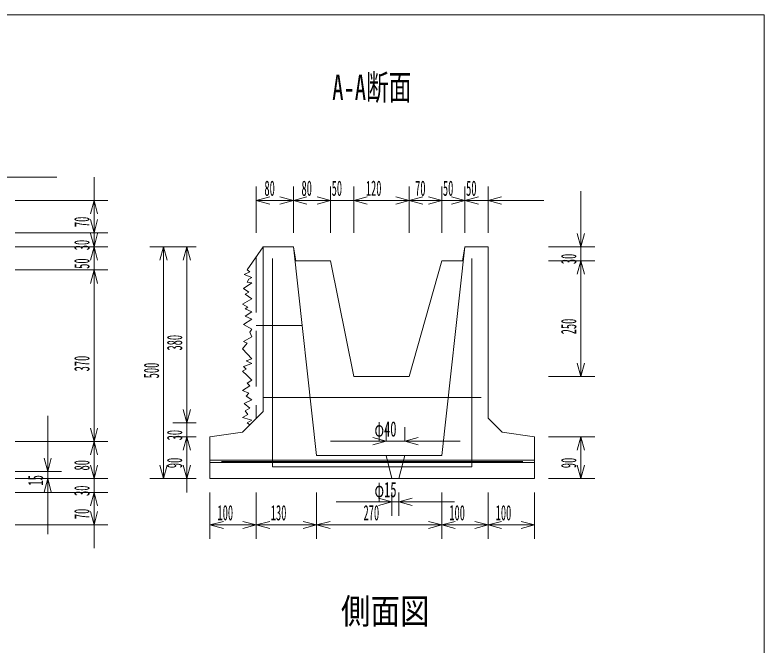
# Model space of a CAD drawing. Units: millimetres, scale not verified. Extents: x 842 to 4798, y 625 to 3475.
# Drawn here: x 3182 to 4798, y 2116 to 3475 of the extents above; entities that cross this region are included whole.
import ezdxf
from ezdxf.enums import TextEntityAlignment as Align

# ---------------------------------------------------------------- set-up
doc = ezdxf.new("R2010")
doc.units = ezdxf.units.MM
doc.header["$LTSCALE"] = 20
doc.linetypes.add('USER1', pattern=[8, 6, -2])
for name, color, linetype, lineweight in [('1', 7, 'Continuous', 18), ('10', 3, 'Continuous', 18), ('18', 7, 'Continuous', 18), ('2', 7, 'Continuous', 18)]:
    doc.layers.add(name, color=color, linetype=linetype, lineweight=lineweight)
doc.styles.add('ＭＳ ゴシック', font='')
doc.styles.get('ＭＳ ゴシック').set_extended_font_data('MS Gothic')

msp = doc.modelspace()

# ---------------------------------------------------------------- linework, layer by layer
at = {"layer": '1'}
for p, q in [((842.5, 3475), (4797.5, 3475)), ((4797.5, 3475), (4797.5, 925)), ((3272.5, 3125), (3017.5, 3125)), ((3352.5, 3125), (3352.5, 2855)), ((3702.5, 3105), (3702.5, 3005)), ((3782.5, 3105), (3782.5, 3005)), ((3782.5, 3105), (3782.5, 3005)), ((3862.5, 3105), (3862.5, 3005)), ((3862.5, 3105), (3862.5, 3005)), ((3912.5, 3105), (3912.5, 3005)), ((3912.5, 3105), (3912.5, 3005)), ((4032.5, 3105), (4032.5, 3005)), ((4032.5, 3105), (4032.5, 3005)), ((4102.5, 3105), (4102.5, 3005)), ((4102.5, 3105), (4102.5, 3005)), ((4152.5, 3105), (4152.5, 3005)), ((4152.5, 3105), (4152.5, 3005)), ((4202.5, 3105), (4202.5, 3005)), ((3352.5, 3095), (3352.5, 2805)), ((4402.5, 3095), (4402.5, 2825)), ((3382.5, 3075), (3182.5, 3075)), ((3352.5, 3075), (3344.74, 3046.02)), ((3352.5, 3075), (3352.5, 3005)), ((3352.5, 3075), (3360.26, 3046.02)), ((3702.5, 3075), (3731.48, 3082.76)), ((3782.5, 3075), (3702.5, 3075)), ((3702.5, 3075), (3731.48, 3067.24)), ((4032.5, 3075), (3742.5, 3075)), ((3782.5, 3075), (3753.52, 3082.76)), ((3782.5, 3075), (3753.52, 3067.24)), ((3782.5, 3075), (3811.48, 3082.76)), ((3862.5, 3075), (3782.5, 3075)), ((3782.5, 3075), (3811.48, 3067.24)), ((3862.5, 3075), (3833.52, 3082.76)), ((3862.5, 3075), (3833.52, 3082.76)), ((3862.5, 3075), (3833.52, 3067.24)), ((3862.5, 3075), (3833.52, 3067.24)), ((3912.5, 3075), (3941.48, 3082.76)), ((3912.5, 3075), (3941.48, 3082.76)), ((4032.5, 3075), (3912.5, 3075)), ((3912.5, 3075), (3941.48, 3067.24)), ((3912.5, 3075), (3941.48, 3067.24)), ((4272.5, 3075), (3982.5, 3075)), ((4032.5, 3075), (4003.52, 3082.76)), ((4032.5, 3075), (4003.52, 3067.24)), ((4032.5, 3075), (4061.48, 3082.76)), ((4322.5, 3075), (4032.5, 3075)), ((4102.5, 3075), (4032.5, 3075)), ((4032.5, 3075), (4061.48, 3067.24)), ((4102.5, 3075), (4073.52, 3082.76)), ((4102.5, 3075), (4073.52, 3082.76)), ((4102.5, 3075), (4073.52, 3067.24)), ((4102.5, 3075), (4073.52, 3067.24)), ((4152.5, 3075), (4123.52, 3082.76)), ((4152.5, 3075), (4123.52, 3067.24)), ((4152.5, 3075), (4181.48, 3082.76)), ((4152.5, 3075), (4181.48, 3067.24)), ((4202.5, 3075), (4231.48, 3082.76)), ((4202.5, 3075), (4231.48, 3067.24)), ((3352.5, 3005), (3344.74, 3033.98)), ((3352.5, 3005), (3344.74, 3033.98)), ((3352.5, 3005), (3360.26, 3033.98)), ((3352.5, 3005), (3360.26, 3033.98)), ((3382.5, 3005), (3182.5, 3005)), ((3382.5, 3005), (3182.5, 3005)), ((3352.5, 2975), (3344.74, 3003.98)), ((3352.5, 2975), (3360.26, 3003.98)), ((4402.5, 2975), (4394.74, 3003.98)), ((4402.5, 2975), (4410.26, 3003.98)), ((3382.5, 2975), (3182.5, 2975)), ((3382.5, 2975), (3182.5, 2975)), ((3352.5, 2975), (3344.74, 2946.02)), ((3352.5, 2975), (3360.26, 2946.02)), ((3472.5, 2975), (3572.5, 2975)), ((3502.5, 2975), (3494.74, 2946.02)), ((3502.5, 2475), (3502.5, 2975)), ((3502.5, 2975), (3510.26, 2946.02)), ((3522.5, 2975), (3572.5, 2975)), ((3552.5, 2975), (3544.74, 2946.02)), ((3552.5, 2595), (3552.5, 2975)), ((3552.5, 2975), (3560.26, 2946.02)), ((3717.5, 2975), (3682.5, 2925)), ((3717.5, 2975), (3782.5, 2975)), ((3717.5, 2975), (3717.5, 2620)), ((3787.5, 2945), (3782.5, 2975)), ((3832.5, 2525), (3782.5, 2975)), ((4152.5, 2975), (4102.5, 2525)), ((4152.5, 2975), (4147.5, 2945)), ((4202.5, 2975), (4152.5, 2975)), ((4202.5, 2605), (4202.5, 2975)), ((4432.5, 2975), (4332.5, 2975)), ((3787.5, 2945), (3862.5, 2945)), ((3862.5, 2945), (3912.5, 2695)), ((4032.5, 2695), (4102.5, 2945)), ((4102.5, 2945), (4147.5, 2945)), ((4432.5, 2945), (4332.5, 2945)), ((4432.5, 2945), (4332.5, 2945)), ((4402.5, 2945), (4394.74, 2916.02)), ((4402.5, 2945), (4394.74, 2916.02)), ((4402.5, 2945), (4410.26, 2916.02)), ((4402.5, 2945), (4402.5, 2695)), ((4402.5, 2945), (4410.26, 2916.02)), ((3382.5, 2925), (3182.5, 2925)), ((3382.5, 2925), (3182.5, 2925)), ((3352.5, 2925), (3344.74, 2896.02)), ((3352.5, 2925), (3344.74, 2896.02)), ((3352.5, 2925), (3360.26, 2896.02)), ((3352.5, 2925), (3352.5, 2555)), ((3352.5, 2925), (3360.26, 2896.02)), ((3682.5, 2925), (3688.5, 2921)), ((3688.5, 2921), (3676.5, 2915)), ((3676.5, 2915), (3692.5, 2909)), ((3692.5, 2909), (3686.5, 2905)), ((3692.5, 2897), (3674.5, 2885)), ((3686.5, 2905), (3682.5, 2899)), ((3682.5, 2899), (3692.5, 2897)), ((3674.5, 2885), (3686.5, 2877)), ((3686.5, 2877), (3678.5, 2873)), ((3692.5, 2863), (3672.5, 2851)), ((3678.5, 2873), (3692.5, 2863)), ((3672.5, 2851), (3684.5, 2845)), ((3684.5, 2845), (3678.5, 2841)), ((3678.5, 2841), (3692.5, 2835)), ((3692.5, 2835), (3678.5, 2825)), ((3692.5, 2819), (3674.5, 2807)), ((3678.5, 2825), (3692.5, 2819)), ((3674.5, 2807), (3692.5, 2797)), ((3692.5, 2797), (3688.5, 2791)), ((3692.5, 2781), (3674.5, 2771)), ((3688.5, 2791), (3692.5, 2781)), ((3682.5, 2767), (3672.5, 2755)), ((3674.5, 2771), (3682.5, 2767)), ((3672.5, 2755), (3692.5, 2733)), ((3692.5, 2733), (3680.5, 2729)), ((3552.5, 2445), (3552.5, 2715)), ((3692.5, 2723), (3674.5, 2717)), ((3674.5, 2717), (3680.5, 2711)), ((3680.5, 2729), (3692.5, 2723)), ((4402.5, 2695), (4394.74, 2723.98)), ((4402.5, 2695), (4410.26, 2723.98)), ((3680.5, 2711), (3672.5, 2707)), ((3672.5, 2707), (3682.5, 2697)), ((3682.5, 2697), (3692.5, 2687)), ((3692.5, 2687), (3682.5, 2681)), ((3912.5, 2695), (4032.5, 2695)), ((4432.5, 2695), (4332.5, 2695)), ((3688.5, 2675), (3672.5, 2665)), ((3682.5, 2681), (3688.5, 2675)), ((3672.5, 2665), (3686.5, 2659)), ((3686.5, 2659), (3680.5, 2653)), ((3680.5, 2653), (3692.5, 2645)), ((3676.5, 2637), (3692.5, 2645)), ((3688.5, 2627), (3676.5, 2637)), ((3552.5, 2595), (3544.74, 2623.98)), ((3552.5, 2595), (3544.74, 2623.98)), ((3552.5, 2595), (3560.26, 2623.98)), ((3552.5, 2595), (3560.26, 2623.98)), ((3672.5, 2575), (3717.5, 2620)), ((3678.5, 2621), (3688.5, 2627)), ((3684.5, 2613), (3678.5, 2621)), ((3252.5, 2610), (3252.5, 2355)), ((3672.5, 2607), (3684.5, 2613)), ((3692.5, 2601), (3672.5, 2607)), ((3682.5, 2595), (3692.5, 2601)), ((4202.5, 2605), (4232.5, 2575)), ((3352.5, 2595), (3352.5, 2325)), ((3522.5, 2595), (3572.5, 2595)), ((3522.5, 2595), (3572.5, 2595)), ((3688.75, 2591.25), (3682.5, 2595)), ((3982.5, 2585.68), (3982.5, 2555)), ((4022.5, 2585.68), (4022.5, 2555)), ((3352.5, 2555), (3344.74, 2583.98)), ((3352.5, 2555), (3360.26, 2583.98)), ((3602.5, 2565), (3672.5, 2575)), ((3688.68, 2581.36), (3688.75, 2581.5)), ((4232.5, 2575), (4302.5, 2565)), ((3382.5, 2555), (3182.5, 2555)), ((3382.5, 2555), (3182.5, 2555)), ((3352.5, 2555), (3344.74, 2526.02)), ((3352.5, 2555), (3352.5, 2475)), ((3352.5, 2555), (3360.26, 2526.02)), ((3522.5, 2565), (3572.5, 2565)), ((3522.5, 2565), (3572.5, 2565)), ((3552.5, 2565), (3544.74, 2536.02)), ((3552.5, 2565), (3544.74, 2536.02)), ((3552.5, 2475), (3552.5, 2565)), ((3552.5, 2565), (3560.26, 2536.02)), ((3552.5, 2565), (3560.26, 2536.02)), ((3602.5, 2565), (3602.5, 2475)), ((3862.5, 2555.68), (4142.5, 2555.68)), ((3982.5, 2555.68), (3953.52, 2563.45)), ((3982.5, 2555.68), (3953.52, 2547.92)), ((4022.5, 2555.68), (4051.48, 2563.45)), ((4022.5, 2555.68), (4051.48, 2547.92)), ((4302.5, 2475), (4302.5, 2565)), ((4432.5, 2565), (4332.5, 2565)), ((4402.5, 2565), (4394.74, 2536.02)), ((4402.5, 2565), (4402.5, 2475)), ((4402.5, 2565), (4410.26, 2536.02)), ((4102.5, 2525), (3832.5, 2525)), ((3252.5, 2490), (3244.74, 2518.98)), ((3252.5, 2490), (3260.26, 2518.98)), ((4302.5, 2515), (3602.5, 2515)), ((3602.5, 2510), (4302.5, 2510)), ((3282.5, 2490), (3182.5, 2490)), ((3352.5, 2475), (3344.74, 2503.98)), ((3352.5, 2475), (3344.74, 2503.98)), ((3352.5, 2475), (3360.26, 2503.98)), ((3352.5, 2475), (3360.26, 2503.98)), ((3502.5, 2475), (3494.74, 2503.98)), ((3502.5, 2475), (3510.26, 2503.98)), ((3552.5, 2475), (3544.74, 2503.98)), ((3552.5, 2475), (3560.26, 2503.98)), ((4402.5, 2475), (4394.74, 2503.98)), ((4402.5, 2475), (4410.26, 2503.98)), ((3382.5, 2475), (3182.5, 2475)), ((3382.5, 2475), (3182.5, 2475)), ((3282.5, 2475), (3182.5, 2475)), ((3252.5, 2475), (3244.74, 2446.02)), ((3252.5, 2475), (3260.26, 2446.02)), ((3472.5, 2475), (3572.5, 2475)), ((3522.5, 2475), (3572.5, 2475)), ((3602.5, 2475), (4302.5, 2475)), ((4432.5, 2475), (4332.5, 2475)), ((3382.5, 2445), (3182.5, 2445)), ((3382.5, 2445), (3182.5, 2445)), ((3352.5, 2445), (3344.74, 2416.02)), ((3352.5, 2445), (3344.74, 2416.02)), ((3352.5, 2445), (3360.26, 2416.02)), ((3352.5, 2445), (3352.5, 2375)), ((3352.5, 2445), (3360.26, 2416.02)), ((3602.5, 2345), (3602.5, 2445)), ((3702.5, 2345), (3702.5, 2445)), ((3702.5, 2345), (3702.5, 2445)), ((3832.5, 2345), (3832.5, 2445)), ((3832.5, 2345), (3832.5, 2445)), ((3995, 2395), (3995, 2445)), ((4010, 2395), (4010, 2445)), ((4102.5, 2345), (4102.5, 2445)), ((4102.5, 2345), (4102.5, 2445)), ((4202.5, 2345), (4202.5, 2445)), ((4202.5, 2345), (4202.5, 2445)), ((4302.5, 2345), (4302.5, 2445)), ((3875, 2425), (4130, 2425)), ((3995, 2425), (3966.02, 2432.76)), ((3995, 2425), (3966.02, 2417.24)), ((4010, 2425), (4038.98, 2432.76)), ((4010, 2425), (4038.98, 2417.24)), ((3352.5, 2375), (3344.74, 2403.98)), ((3352.5, 2375), (3360.26, 2403.98)), ((3382.5, 2375), (3182.5, 2375)), ((3602.5, 2375), (3631.48, 2382.76)), ((3602.5, 2375), (3702.5, 2375)), ((3602.5, 2375), (3631.48, 2367.24)), ((3702.5, 2375), (3673.52, 2382.76)), ((3702.5, 2375), (3673.52, 2367.24)), ((3702.5, 2375), (3731.48, 2382.76)), ((3702.5, 2375), (3832.5, 2375)), ((3702.5, 2375), (3731.48, 2367.24)), ((3832.5, 2375), (3803.52, 2382.76)), ((3832.5, 2375), (3803.52, 2367.24)), ((3832.5, 2375), (3861.48, 2382.76)), ((3832.5, 2375), (4102.5, 2375)), ((3832.5, 2375), (3861.48, 2367.24)), ((4102.5, 2375), (4073.52, 2382.76)), ((4102.5, 2375), (4073.52, 2367.24)), ((4102.5, 2375), (4131.48, 2382.76)), ((4102.5, 2375), (4202.5, 2375)), ((4102.5, 2375), (4131.48, 2367.24)), ((4202.5, 2375), (4173.52, 2382.76)), ((4202.5, 2375), (4173.52, 2367.24)), ((4202.5, 2375), (4231.48, 2382.76)), ((4202.5, 2375), (4302.5, 2375)), ((4202.5, 2375), (4231.48, 2367.24)), ((4302.5, 2375), (4273.52, 2382.76)), ((4302.5, 2375), (4273.52, 2367.24))]:
    msp.add_line(p, q, dxfattribs=at)
at = {"layer": '1', "linetype": 'USER1'}
for p, q in [((3702.5, 2953.57), (3702.5, 2605)), ((3702.5, 2805), (3801.39, 2805)), ((3982.5, 2525), (3995, 2475)), ((4010, 2475), (4022.5, 2525))]:
    msp.add_line(p, q, dxfattribs=at)
at = {"layer": '10'}
msp.add_line((4187.5, 2650), (3717.5, 2650), dxfattribs=at)
at = {"layer": '18'}
for p, q in [((3737.5, 2950), (3737.5, 2500)), ((4167.5, 2500), (4167.5, 2950)), ((4167.5, 2500), (3737.5, 2500))]:
    msp.add_line(p, q, dxfattribs=at)
at = {"layer": '2'}
msp.add_line((3627.5, 2512), (4277.5, 2512), dxfattribs=at)

# ---------------------------------------------------------------- texts
at = {"layer": '1', "style": 'ＭＳ ゴシック'}
for s, height, width, p in [('A-A断面', 54.99, 0.65, (3866.25, 3275)), ('80', 32.99, 0.5, (3720, 3075)), ('80', 32.99, 0.5, (3800, 3075)), ('50', 32.99, 0.5, (3865, 3075)), ('120', 32.99, 0.5, (3938.75, 3075)), ('70', 32.99, 0.5, (4045, 3075)), ('50', 32.99, 0.5, (4105, 3075)), ('50', 32.99, 0.5, (4155, 3075)), ('φ40', 32.99, 0.6, (3957.5, 2555.68)), ('φ15', 32.99, 0.6, (3957.5, 2425)), ('100', 32.99, 0.5, (3618.75, 2375)), ('130', 32.99, 0.5, (3733.75, 2375)), ('270', 32.99, 0.5, (3933.75, 2375)), ('100', 32.99, 0.5, (4118.75, 2375)), ('100', 32.99, 0.5, (4218.75, 2375)), ('側面図', 54.99, 0.85, (3885, 2145))]:
    msp.add_text(s, height=height, dxfattribs=dict(at, width=width)).set_placement(p, align=Align.BOTTOM_LEFT)
at = {"layer": '1', "style": 'ＭＳ ゴシック', "width": 0.5}
for s, p in [('70', (3352.5, 3017.5)), ('30', (3352.5, 2967.5)), ('30', (4402.5, 2937.5)), ('50', (3352.5, 2927.5)), ('250', (4402.5, 2786.25)), ('380', (3552.5, 2751.25)), ('370', (3352.5, 2706.25)), ('500', (3502.5, 2691.25)), ('30', (3552.5, 2557.5)), ('80', (3352.5, 2492.5)), ('90', (3552.5, 2497.5)), ('90', (4402.5, 2497.5)), ('15', (3252.5, 2460)), ('30', (3352.5, 2437.5)), ('70', (3352.5, 2387.5))]:
    msp.add_text(s, height=32.99, rotation=90, dxfattribs=at).set_placement(p, align=Align.BOTTOM_LEFT)

doc.saveas('drawing.dxf')
